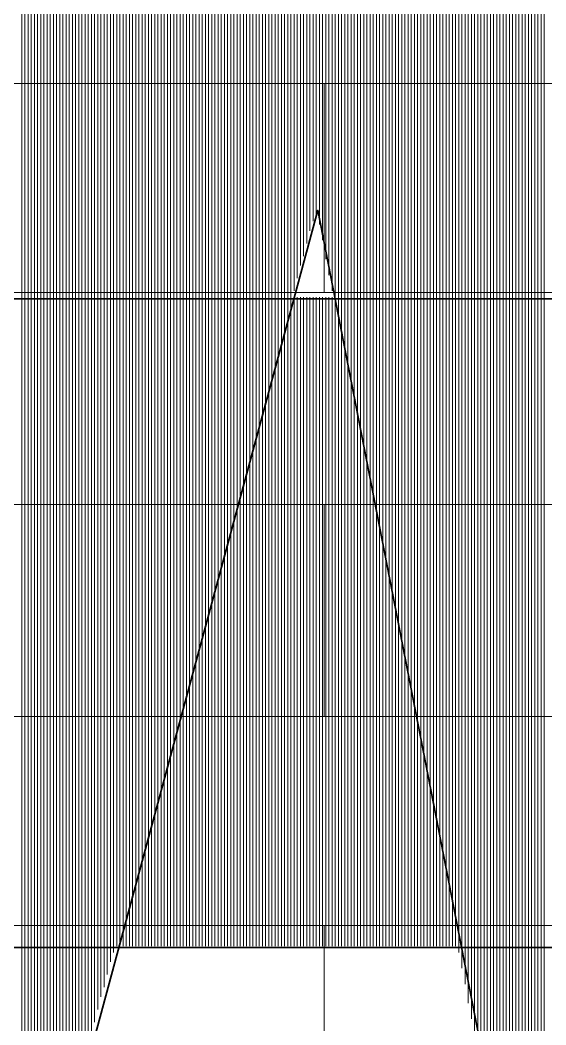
# Model space of a CAD drawing. Header units: inches. Extents: x 5 to 516, y -193 to 129.
# Drawn here: x 85.145 to 85.699, y -83.718 to -82.659 of the extents above; entities that cross this region are included whole.
import ezdxf

# ---------------------------------------------------------------- set-up
doc = ezdxf.new("R2010")
doc.units = ezdxf.units.IN
doc.header["$MEASUREMENT"] = 0
doc.layers.add('PDF4_Geometry', color=7, linetype='Continuous')

msp = doc.modelspace()

# ---------------------------------------------------------------- linework, layer by layer
at = {"layer": 'PDF4_Geometry', "lineweight": 35}
for points in [[(84.1087559, -83.886316), (83.5087558, -83.886316), (83.9287559, -81.8863158), (84.5620892, -81.8863158), (84.8820893, -83.1529826), (85.2054226, -81.8863158), (85.838756, -81.8863158), (86.2587561, -83.886316), (85.658756, -83.886316), (85.4587559, -82.8596493), (85.1820893, -83.886316), (84.5854226, -83.886316), (84.3087559, -82.8596493)], [(83.8754184, -83.6363167), (83.8754184, -82.9529833), (99.6120869, -82.9529833), (99.6120869, -83.6363167)]]:
    msp.add_lwpolyline(points, close=True, dxfattribs=at)
at = {"layer": 'PDF4_Geometry', "lineweight": 15}
for points in [[(85.200424, -83.7979846), (85.200424, -81.8879843), (85.200424, -83.7979846)], [(85.2037538, -83.787985), (85.2037538, -81.8846516), (85.2037538, -83.787985)], [(85.2070904, -83.7746522), (85.2070904, -81.884652), (85.2070904, -83.7746522)], [(85.2104202, -83.761316), (85.2104202, -81.8846492), (85.2104202, -83.761316)], [(85.2137568, -83.7513164), (85.2137568, -81.8846497), (85.2137568, -83.7513164)], [(85.2170866, -83.7379836), (85.2170866, -81.8846501), (85.2170866, -83.7379836)], [(85.2204232, -83.7246508), (85.2204232, -81.8846507), (85.2204232, -83.7246508)], [(85.223753, -83.7146512), (85.223753, -81.8846511), (85.223753, -83.7146512)], [(85.2270896, -83.701315), (85.2270896, -81.8846482), (85.2270896, -83.701315)], [(85.2304194, -83.6879822), (85.2304194, -81.8846488), (85.2304194, -83.6879822)], [(85.233756, -83.6779826), (85.233756, -81.8846492), (85.233756, -83.6779826)], [(85.2370858, -83.6646499), (85.2370858, -81.8846497), (85.2370858, -83.6646499)], [(85.2404224, -83.6513171), (85.2404224, -81.8846503), (85.2404224, -83.6513171)], [(85.2437522, -83.6413175), (85.2437522, -81.8846506), (85.2437522, -83.6413175)], [(85.2470888, -83.6279847), (85.2470888, -81.8846513), (85.2470888, -83.6279847)], [(85.2504186, -83.6146519), (85.2504186, -81.8846518), (85.2504186, -83.6146519)], [(85.2537551, -83.6046489), (85.2537551, -81.8846488), (85.2537551, -83.6046489)], [(85.2570917, -83.5913161), (85.2570917, -81.8846494), (85.2570917, -83.5913161)], [(85.2604215, -83.5779833), (85.2604215, -81.8846499), (85.2604215, -83.5779833)], [(85.2637514, -83.5679837), (85.2637514, -81.8846503), (85.2637514, -83.5679837)], [(85.2670879, -83.5546509), (85.2670879, -81.8846509), (85.2670879, -83.5546509)], [(85.2704245, -83.5413181), (85.2704245, -81.8846513), (85.2704245, -83.5413181)], [(85.2737543, -83.5313185), (85.2737543, -81.8846518), (85.2737543, -83.5313185)], [(85.2770841, -83.5179824), (85.2770841, -81.8846489), (85.2770841, -83.5179824)], [(85.2804207, -83.5046496), (85.2804207, -81.8846494), (85.2804207, -83.5046496)], [(85.2837573, -83.49465), (85.2837573, -81.8846499), (85.2837573, -83.49465)], [(85.2870871, -83.4813172), (85.2870871, -81.8846504), (85.2870871, -83.4813172)], [(85.2904237, -83.4679844), (85.2904237, -81.8846509), (85.2904237, -83.4679844)], [(85.2937535, -83.4579848), (85.2937535, -81.8846513), (85.2937535, -83.4579848)], [(85.2970901, -83.4446486), (85.2970901, -81.8846485), (85.2970901, -83.4446486)], [(85.3004199, -83.4313158), (85.3004199, -81.884649), (85.3004199, -83.4313158)], [(85.3037565, -83.4213162), (85.3037565, -81.8846494), (85.3037565, -83.4213162)], [(85.3070863, -83.4079834), (85.3070863, -81.88465), (85.3070863, -83.4079834)], [(85.3104229, -83.3946506), (85.3104229, -81.8846505), (85.3104229, -83.3946506)], [(85.3137527, -83.3846511), (85.3137527, -81.8846509), (85.3137527, -83.3846511)], [(85.3170893, -83.3713183), (85.3170893, -81.8846515), (85.3170893, -83.3713183)], [(85.3204191, -83.3579855), (85.3204191, -81.884652), (85.3204191, -83.3579855)], [(85.3237557, -83.3479825), (85.3237557, -81.884649), (85.3237557, -83.3479825)], [(85.3270855, -83.3346497), (85.3270855, -81.8846496), (85.3270855, -83.3346497)], [(85.3304221, -83.3213169), (85.3304221, -81.8846501), (85.3304221, -83.3213169)], [(85.3337519, -83.3113173), (85.3337519, -81.8846505), (85.3337519, -83.3113173)], [(85.3370885, -83.2979845), (85.3370885, -81.884651), (85.3370885, -83.2979845)], [(85.3404251, -83.2846483), (85.3404251, -81.8846482), (85.3404251, -83.2846483)], [(85.3437549, -83.2746521), (85.3437549, -81.884652), (85.3437549, -83.2746521)], [(85.3470847, -83.2613159), (85.3470847, -81.8846491), (85.3470847, -83.2613159)], [(85.3504213, -83.2479832), (85.3504213, -81.8846497), (85.3504213, -83.2479832)], [(85.3537579, -83.2379836), (85.3537579, -81.8846501), (85.3537579, -83.2379836)], [(85.3570877, -83.2246508), (85.3570877, -81.8846506), (85.3570877, -83.2246508)], [(85.3604175, -83.211318), (85.3604175, -81.8846513), (85.3604175, -83.211318)], [(85.3637541, -83.201315), (85.3637541, -81.8846482), (85.3637541, -83.201315)], [(85.3670907, -83.1879822), (85.3670907, -81.8846488), (85.3670907, -83.1879822)], [(85.3704205, -83.1746494), (85.3704205, -81.8846494), (85.3704205, -83.1746494)], [(85.3737571, -83.1646498), (85.3737571, -81.8846497), (85.3737571, -83.1646498)], [(85.3770869, -83.151317), (85.3770869, -81.8846503), (85.3770869, -83.151317)], [(85.3804235, -83.1379842), (85.3804235, -81.8846509), (85.3804235, -83.1379842)], [(85.3837533, -83.1279846), (85.3837533, -81.8846513), (85.3837533, -83.1279846)], [(85.3870898, -83.1146518), (85.3870898, -81.8846518), (85.3870898, -83.1146518)], [(85.3904197, -83.1013157), (85.3904197, -81.8846489), (85.3904197, -83.1013157)], [(85.3937562, -83.0913161), (85.3937562, -81.8846494), (85.3937562, -83.0913161)], [(85.3970861, -83.0779833), (85.3970861, -81.8846499), (85.3970861, -83.0779833)], [(85.4004226, -83.0646505), (85.4004226, -81.8846504), (85.4004226, -83.0646505)], [(85.4037524, -83.0546509), (85.4037524, -81.8846509), (85.4037524, -83.0546509)], [(85.407089, -83.0413181), (85.407089, -81.8846513), (85.407089, -83.0413181)], [(85.4104188, -83.0279819), (85.4104188, -81.8846485), (85.4104188, -83.0279819)], [(85.4137554, -83.0179823), (85.4137554, -81.8846489), (85.4137554, -83.0179823)], [(85.4170852, -83.0046495), (85.4170852, -81.8846494), (85.4170852, -83.0046495)], [(85.4204218, -82.9913167), (85.4204218, -81.88465), (85.4204218, -82.9913167)], [(85.4237584, -82.9813171), (85.4237584, -81.8846504), (85.4237584, -82.9813171)], [(85.4270882, -82.9679844), (85.4270882, -81.8846509), (85.4270882, -82.9679844)], [(85.430418, -82.9546516), (85.430418, -81.8846515), (85.430418, -82.9546516)], [(85.4337546, -82.9446486), (85.4337546, -81.8846485), (85.4337546, -82.9446486)], [(85.4370912, -82.9313158), (85.4370912, -81.884649), (85.4370912, -82.9313158)], [(85.440421, -82.917983), (85.440421, -81.8846496), (85.440421, -82.917983)], [(85.4437508, -82.9079834), (85.4437508, -81.88465), (85.4437508, -82.9079834)], [(85.4470874, -82.8946506), (85.4470874, -81.8846505), (85.4470874, -82.8946506)], [(85.450424, -82.8813178), (85.450424, -81.884651), (85.450424, -82.8813178)], [(85.4537538, -82.8713182), (85.4537538, -81.8846515), (85.4537538, -82.8713182)], [(85.4570904, -82.8646518), (85.4570904, -81.8846518), (85.4570904, -82.8646518)], [(85.4604202, -82.8746514), (85.4604202, -81.8846513), (85.4604202, -82.8746514)], [(85.4637568, -82.8913174), (85.4637568, -81.8846506), (85.4637568, -82.8913174)], [(85.4670866, -82.9113166), (85.4670866, -81.8846499), (85.4670866, -82.9113166)], [(85.4704232, -82.9279826), (85.4704232, -81.8846491), (85.4704232, -82.9279826)], [(85.473753, -82.9446486), (85.473753, -81.8846485), (85.473753, -82.9446486)], [(85.4770896, -82.961318), (85.4770896, -81.8846513), (85.4770896, -82.961318)], [(85.4804194, -82.9813171), (85.4804194, -81.8846504), (85.4804194, -82.9813171)], [(85.483756, -82.9979831), (85.483756, -81.8846497), (85.483756, -82.9979831)], [(85.4870858, -83.0146491), (85.4870858, -81.884649), (85.4870858, -83.0146491)], [(85.4904224, -83.0313185), (85.4904224, -81.8846518), (85.4904224, -83.0313185)], [(85.4937522, -83.0479845), (85.4937522, -81.884651), (85.4937522, -83.0479845)], [(85.4970888, -83.0679837), (85.4970888, -81.8846503), (85.4970888, -83.0679837)], [(85.5004186, -83.0846497), (85.5004186, -81.8846496), (85.5004186, -83.0846497)], [(85.5037552, -83.1013157), (85.5037552, -81.8846489), (85.5037552, -83.1013157)], [(85.5070918, -83.1179817), (85.5070918, -81.8846482), (85.5070918, -83.1179817)], [(85.5104216, -83.1379842), (85.5104216, -81.8846509), (85.5104216, -83.1379842)], [(85.5137514, -83.1546502), (85.5137514, -81.8846501), (85.5137514, -83.1546502)], [(85.517088, -83.1713162), (85.517088, -81.8846494), (85.517088, -83.1713162)], [(85.5204245, -83.1879822), (85.5204245, -81.8846488), (85.5204245, -83.1879822)], [(85.5237544, -83.2046516), (85.5237544, -81.8846515), (85.5237544, -83.2046516)], [(85.5270842, -83.2246508), (85.5270842, -81.8846506), (85.5270842, -83.2246508)], [(85.5304208, -83.2413168), (85.5304208, -81.88465), (85.5304208, -83.2413168)], [(85.5337573, -83.2579828), (85.5337573, -81.8846494), (85.5337573, -83.2579828)], [(85.5370871, -83.2746521), (85.5370871, -81.884652), (85.5370871, -83.2746521)], [(85.5404237, -83.2946513), (85.5404237, -81.8846513), (85.5404237, -83.2946513)], [(85.5437535, -83.3113173), (85.5437535, -81.8846505), (85.5437535, -83.3113173)], [(85.5470901, -83.3279833), (85.5470901, -81.8846499), (85.5470901, -83.3279833)], [(85.5504199, -83.3446493), (85.5504199, -81.8846491), (85.5504199, -83.3446493)], [(85.5537565, -83.3613153), (85.5537565, -81.8846485), (85.5537565, -83.3613153)], [(85.5570863, -83.3813179), (85.5570863, -81.884651), (85.5570863, -83.3813179)], [(85.5604229, -83.3979838), (85.5604229, -81.8846504), (85.5604229, -83.3979838)], [(85.5637527, -83.4146498), (85.5637527, -81.8846497), (85.5637527, -83.4146498)], [(85.5670893, -83.4313158), (85.5670893, -81.884649), (85.5670893, -83.4313158)], [(85.5704191, -83.4479852), (85.5704191, -81.8846518), (85.5704191, -83.4479852)], [(85.5737557, -83.4679844), (85.5737557, -81.8846509), (85.5737557, -83.4679844)], [(85.5770855, -83.4846504), (85.5770855, -81.8846503), (85.5770855, -83.4846504)], [(85.5804221, -83.5013164), (85.5804221, -81.8846496), (85.5804221, -83.5013164)], [(85.5837519, -83.5179824), (85.5837519, -81.8846489), (85.5837519, -83.5179824)], [(85.5870885, -83.5379849), (85.5870885, -81.8846515), (85.5870885, -83.5379849)], [(85.5904251, -83.5546509), (85.5904251, -81.8846509), (85.5904251, -83.5546509)], [(85.5937549, -83.5713169), (85.5937549, -81.8846501), (85.5937549, -83.5713169)], [(85.5970847, -83.5879829), (85.5970847, -81.8846494), (85.5970847, -83.5879829)], [(85.6004213, -83.6046489), (85.6004213, -81.8846488), (85.6004213, -83.6046489)], [(85.6037579, -83.6246515), (85.6037579, -81.8846513), (85.6037579, -83.6246515)], [(85.6070877, -83.6413175), (85.6070877, -81.8846506), (85.6070877, -83.6413175)], [(85.6104175, -83.6579835), (85.6104175, -81.88465), (85.6104175, -83.6579835)], [(85.6137541, -83.6746495), (85.6137541, -81.8846493), (85.6137541, -83.6746495)], [(85.6170907, -83.6946486), (85.6170907, -81.8846484), (85.6170907, -83.6946486)], [(85.6204205, -83.711318), (85.6204205, -81.8846512), (85.6204205, -83.711318)], [(85.6237571, -83.727984), (85.6237571, -81.8846505), (85.6237571, -83.727984)], [(85.6270869, -83.74465), (85.6270869, -81.8846499), (85.6270869, -83.74465)], [(85.6304235, -83.761316), (85.6304235, -81.8846492), (85.6304235, -83.761316)], [(85.6337533, -83.7813186), (85.6337533, -81.8846518), (85.6337533, -83.7813186)], [(85.6370899, -83.7979846), (85.6370899, -81.8846511), (85.6370899, -83.7979846)], [(85.6404197, -83.8146505), (85.6404197, -81.8846503), (85.6404197, -83.8146505)], [(85.6437563, -83.8313165), (85.6437563, -81.8846497), (85.6437563, -83.8313165)], [(85.6470861, -83.8513157), (85.6470861, -81.8846488), (85.6470861, -83.8513157)], [(85.6504227, -83.8679817), (85.6504227, -81.8846482), (85.6504227, -83.8679817)], [(85.6537525, -83.8746515), (85.6537525, -81.8846513), (85.6537525, -83.8746515)], [(85.6570891, -83.8846511), (85.6570891, -81.8846509), (85.6570891, -83.8846511)], [(85.6604189, -83.8846511), (85.6604189, -81.8846509), (85.6604189, -83.8846511)], [(85.6637555, -83.8846511), (85.6637555, -81.8846509), (85.6637555, -83.8846511)], [(85.6670853, -83.8846511), (85.6670853, -81.8846509), (85.6670853, -83.8846511)], [(85.6704218, -83.8846511), (85.6704218, -81.8846509), (85.6704218, -83.8846511)], [(85.6737584, -83.8846511), (85.6737584, -81.8846509), (85.6737584, -83.8846511)], [(85.6770882, -83.8846511), (85.6770882, -81.8846509), (85.6770882, -83.8846511)], [(85.6804181, -83.8846511), (85.6804181, -81.8846509), (85.6804181, -83.8846511)], [(85.6837546, -83.8846511), (85.6837546, -81.8846509), (85.6837546, -83.8846511)], [(85.6870912, -83.8846511), (85.6870912, -81.8846509), (85.6870912, -83.8846511)], [(85.690421, -83.8846511), (85.690421, -81.8846509), (85.690421, -83.8846511)], [(85.6937508, -83.8846511), (85.6937508, -81.8846509), (85.6937508, -83.8846511)], [(85.6970874, -83.8846511), (85.6970874, -81.8846509), (85.6970874, -83.8846511)], [(85.1970874, -83.8113173), (85.1970874, -81.8946505), (85.1970874, -83.8113173)], [(85.1937508, -83.8246501), (85.1937508, -81.9079833), (85.1937508, -83.8246501)], [(85.190421, -83.8346497), (85.190421, -81.9213163), (85.190421, -83.8346497)], [(85.1870912, -83.8479825), (85.1870912, -81.9346491), (85.1870912, -83.8479825)], [(85.1837546, -83.8613153), (85.1837546, -81.9479819), (85.1837546, -83.8613153)], [(85.180418, -83.8713183), (85.180418, -81.9613181), (85.180418, -83.8713183)], [(85.1770882, -83.8846511), (85.1770882, -81.9746509), (85.1770882, -83.8846511)], [(85.1737584, -83.8846511), (85.1737584, -81.9879843), (85.1737584, -83.8846511)], [(85.1704218, -83.8846511), (85.1704218, -82.0013175), (85.1704218, -83.8846511)], [(85.1670852, -83.8846511), (85.1670852, -82.0146509), (85.1670852, -83.8846511)], [(85.1637554, -83.8846511), (85.1637554, -82.0279844), (85.1637554, -83.8846511)], [(85.1604188, -83.8846511), (85.1604188, -82.0413176), (85.1604188, -83.8846511)], [(85.157089, -83.8846511), (85.157089, -82.054651), (85.157089, -83.8846511)], [(85.1537524, -83.8846511), (85.1537524, -82.0679842), (85.1537524, -83.8846511)], [(85.1504226, -83.8846511), (85.1504226, -82.0813177), (85.1504226, -83.8846511)], [(85.147086, -83.8846511), (85.147086, -82.0946509), (85.147086, -83.8846511)], [(85.147086, -83.6346511), (85.147086, -82.9513177), (85.147086, -83.6346511)], [(85.1504226, -83.6346511), (85.1504226, -82.9513177), (85.1504226, -83.6346511)], [(85.1537524, -83.6346511), (85.1537524, -82.9513177), (85.1537524, -83.6346511)], [(85.157089, -83.6346511), (85.157089, -82.9513177), (85.157089, -83.6346511)], [(85.1604188, -83.6346511), (85.1604188, -82.9513177), (85.1604188, -83.6346511)], [(85.1637554, -83.6346511), (85.1637554, -82.9513177), (85.1637554, -83.6346511)], [(85.1670852, -83.6346511), (85.1670852, -82.9513177), (85.1670852, -83.6346511)], [(85.1704218, -83.6346511), (85.1704218, -82.9513177), (85.1704218, -83.6346511)], [(85.1737584, -83.6346511), (85.1737584, -82.9513177), (85.1737584, -83.6346511)], [(85.1770882, -83.6346511), (85.1770882, -82.9513177), (85.1770882, -83.6346511)], [(85.180418, -83.6346511), (85.180418, -82.9513177), (85.180418, -83.6346511)], [(85.1837546, -83.6346511), (85.1837546, -82.9513177), (85.1837546, -83.6346511)], [(85.1870912, -83.6346511), (85.1870912, -82.9513177), (85.1870912, -83.6346511)], [(85.190421, -83.6346511), (85.190421, -82.9513177), (85.190421, -83.6346511)], [(85.1937508, -83.6346511), (85.1937508, -82.9513177), (85.1937508, -83.6346511)], [(85.1970874, -83.6346511), (85.1970874, -82.9513177), (85.1970874, -83.6346511)], [(85.200424, -83.6346511), (85.200424, -82.9513177), (85.200424, -83.6346511)], [(85.2037538, -83.6346511), (85.2037538, -82.9513177), (85.2037538, -83.6346511)], [(85.2070904, -83.6346511), (85.2070904, -82.9513177), (85.2070904, -83.6346511)], [(85.2104202, -83.6346511), (85.2104202, -82.9513177), (85.2104202, -83.6346511)], [(85.2137568, -83.6346511), (85.2137568, -82.9513177), (85.2137568, -83.6346511)], [(85.2170866, -83.6346511), (85.2170866, -82.9513177), (85.2170866, -83.6346511)], [(85.2204232, -83.6346511), (85.2204232, -82.9513177), (85.2204232, -83.6346511)], [(85.223753, -83.6346511), (85.223753, -82.9513177), (85.223753, -83.6346511)], [(85.2270896, -83.6346511), (85.2270896, -82.9513177), (85.2270896, -83.6346511)], [(85.2304194, -83.6346511), (85.2304194, -82.9513177), (85.2304194, -83.6346511)], [(85.233756, -83.6346511), (85.233756, -82.9513177), (85.233756, -83.6346511)], [(85.2370858, -83.6346511), (85.2370858, -82.9513177), (85.2370858, -83.6346511)], [(85.2404224, -83.6346511), (85.2404224, -82.9513177), (85.2404224, -83.6346511)], [(85.2437522, -83.6346511), (85.2437522, -82.9513177), (85.2437522, -83.6346511)], [(85.2470888, -83.6346511), (85.2470888, -82.9513177), (85.2470888, -83.6346511)], [(85.2504186, -83.6346511), (85.2504186, -82.9513177), (85.2504186, -83.6346511)], [(85.2537551, -83.6346511), (85.2537551, -82.9513177), (85.2537551, -83.6346511)], [(85.2570917, -83.6346511), (85.2570917, -82.9513177), (85.2570917, -83.6346511)], [(85.2604215, -83.6346511), (85.2604215, -82.9513177), (85.2604215, -83.6346511)], [(85.2637514, -83.6346511), (85.2637514, -82.9513177), (85.2637514, -83.6346511)], [(85.2670879, -83.6346511), (85.2670879, -82.9513177), (85.2670879, -83.6346511)], [(85.2704245, -83.6346511), (85.2704245, -82.9513177), (85.2704245, -83.6346511)], [(85.2737543, -83.6346511), (85.2737543, -82.9513177), (85.2737543, -83.6346511)], [(85.2770841, -83.6346511), (85.2770841, -82.9513177), (85.2770841, -83.6346511)], [(85.2804207, -83.6346511), (85.2804207, -82.9513177), (85.2804207, -83.6346511)], [(85.2837573, -83.6346511), (85.2837573, -82.9513177), (85.2837573, -83.6346511)], [(85.2870871, -83.6346511), (85.2870871, -82.9513177), (85.2870871, -83.6346511)], [(85.2904237, -83.6346511), (85.2904237, -82.9513177), (85.2904237, -83.6346511)], [(85.2937535, -83.6346511), (85.2937535, -82.9513177), (85.2937535, -83.6346511)], [(85.2970901, -83.6346511), (85.2970901, -82.9513177), (85.2970901, -83.6346511)], [(85.3004199, -83.6346511), (85.3004199, -82.9513177), (85.3004199, -83.6346511)], [(85.3037565, -83.6346511), (85.3037565, -82.9513177), (85.3037565, -83.6346511)], [(85.3070863, -83.6346511), (85.3070863, -82.9513177), (85.3070863, -83.6346511)], [(85.3104229, -83.6346511), (85.3104229, -82.9513177), (85.3104229, -83.6346511)], [(85.3137527, -83.6346511), (85.3137527, -82.9513177), (85.3137527, -83.6346511)], [(85.3170893, -83.6346511), (85.3170893, -82.9513177), (85.3170893, -83.6346511)], [(85.3204191, -83.6346511), (85.3204191, -82.9513177), (85.3204191, -83.6346511)], [(85.3237557, -83.6346511), (85.3237557, -82.9513177), (85.3237557, -83.6346511)], [(85.3270855, -83.6346511), (85.3270855, -82.9513177), (85.3270855, -83.6346511)], [(85.3304221, -83.6346511), (85.3304221, -82.9513177), (85.3304221, -83.6346511)], [(85.3337519, -83.6346511), (85.3337519, -82.9513177), (85.3337519, -83.6346511)], [(85.3370885, -83.6346511), (85.3370885, -82.9513177), (85.3370885, -83.6346511)], [(85.3404251, -83.6346511), (85.3404251, -82.9513177), (85.3404251, -83.6346511)], [(85.3437549, -83.6346511), (85.3437549, -82.9513177), (85.3437549, -83.6346511)], [(85.3470847, -83.6346511), (85.3470847, -82.9513177), (85.3470847, -83.6346511)], [(85.3504213, -83.6346511), (85.3504213, -82.9513177), (85.3504213, -83.6346511)], [(85.3537579, -83.6346511), (85.3537579, -82.9513177), (85.3537579, -83.6346511)], [(85.3570877, -83.6346511), (85.3570877, -82.9513177), (85.3570877, -83.6346511)], [(85.3604175, -83.6346511), (85.3604175, -82.9513177), (85.3604175, -83.6346511)], [(85.3637541, -83.6346511), (85.3637541, -82.9513177), (85.3637541, -83.6346511)], [(85.3670907, -83.6346511), (85.3670907, -82.9513177), (85.3670907, -83.6346511)], [(85.3704205, -83.6346511), (85.3704205, -82.9513177), (85.3704205, -83.6346511)], [(85.3737571, -83.6346511), (85.3737571, -82.9513177), (85.3737571, -83.6346511)], [(85.3770869, -83.6346511), (85.3770869, -82.9513177), (85.3770869, -83.6346511)], [(85.3804235, -83.6346511), (85.3804235, -82.9513177), (85.3804235, -83.6346511)], [(85.3837533, -83.6346511), (85.3837533, -82.9513177), (85.3837533, -83.6346511)], [(85.3870898, -83.6346511), (85.3870898, -82.9513177), (85.3870898, -83.6346511)], [(85.3904197, -83.6346511), (85.3904197, -82.9513177), (85.3904197, -83.6346511)], [(85.3937562, -83.6346511), (85.3937562, -82.9513177), (85.3937562, -83.6346511)], [(85.3970861, -83.6346511), (85.3970861, -82.9513177), (85.3970861, -83.6346511)], [(85.4004226, -83.6346511), (85.4004226, -82.9513177), (85.4004226, -83.6346511)], [(85.4037524, -83.6346511), (85.4037524, -82.9513177), (85.4037524, -83.6346511)], [(85.407089, -83.6346511), (85.407089, -82.9513177), (85.407089, -83.6346511)], [(85.4104188, -83.6346511), (85.4104188, -82.9513177), (85.4104188, -83.6346511)], [(85.4137554, -83.6346511), (85.4137554, -82.9513177), (85.4137554, -83.6346511)], [(85.4170852, -83.6346511), (85.4170852, -82.9513177), (85.4170852, -83.6346511)], [(85.4204218, -83.6346511), (85.4204218, -82.9513177), (85.4204218, -83.6346511)], [(85.4237584, -83.6346511), (85.4237584, -82.9513177), (85.4237584, -83.6346511)], [(85.4270882, -83.6346511), (85.4270882, -82.9513177), (85.4270882, -83.6346511)], [(85.430418, -83.6346511), (85.430418, -82.9513177), (85.430418, -83.6346511)], [(85.4337546, -83.6346511), (85.4337546, -82.9513177), (85.4337546, -83.6346511)], [(85.4370912, -83.6346511), (85.4370912, -82.9513177), (85.4370912, -83.6346511)], [(85.440421, -83.6346511), (85.440421, -82.9513177), (85.440421, -83.6346511)], [(85.4437508, -83.6346511), (85.4437508, -82.9513177), (85.4437508, -83.6346511)], [(85.4470874, -83.6346511), (85.4470874, -82.9513177), (85.4470874, -83.6346511)], [(85.450424, -83.6346511), (85.450424, -82.9513177), (85.450424, -83.6346511)], [(85.4537538, -83.6346511), (85.4537538, -82.9513177), (85.4537538, -83.6346511)], [(85.4570904, -83.6346511), (85.4570904, -82.9513177), (85.4570904, -83.6346511)], [(85.4604202, -83.6346511), (85.4604202, -82.9513177), (85.4604202, -83.6346511)], [(85.4637568, -83.6346511), (85.4637568, -82.9513177), (85.4637568, -83.6346511)], [(85.4670866, -83.6346511), (85.4670866, -82.9513177), (85.4670866, -83.6346511)], [(85.4704232, -83.6346511), (85.4704232, -82.9513177), (85.4704232, -83.6346511)], [(85.473753, -83.6346511), (85.473753, -82.9513177), (85.473753, -83.6346511)], [(85.4770896, -83.6346511), (85.4770896, -82.9513177), (85.4770896, -83.6346511)], [(85.4804194, -83.6346511), (85.4804194, -82.9513177), (85.4804194, -83.6346511)], [(85.483756, -83.6346511), (85.483756, -82.9513177), (85.483756, -83.6346511)], [(85.4870858, -83.6346511), (85.4870858, -82.9513177), (85.4870858, -83.6346511)], [(85.4904224, -83.6346511), (85.4904224, -82.9513177), (85.4904224, -83.6346511)], [(85.4937522, -83.6346511), (85.4937522, -82.9513177), (85.4937522, -83.6346511)], [(85.4970888, -83.6346511), (85.4970888, -82.9513177), (85.4970888, -83.6346511)], [(85.5004186, -83.6346511), (85.5004186, -82.9513177), (85.5004186, -83.6346511)], [(85.5037552, -83.6346511), (85.5037552, -82.9513177), (85.5037552, -83.6346511)], [(85.5070918, -83.6346511), (85.5070918, -82.9513177), (85.5070918, -83.6346511)], [(85.5104216, -83.6346511), (85.5104216, -82.9513177), (85.5104216, -83.6346511)], [(85.5137514, -83.6346511), (85.5137514, -82.9513177), (85.5137514, -83.6346511)], [(85.517088, -83.6346511), (85.517088, -82.9513177), (85.517088, -83.6346511)], [(85.5204245, -83.6346511), (85.5204245, -82.9513177), (85.5204245, -83.6346511)], [(85.5237544, -83.6346511), (85.5237544, -82.9513177), (85.5237544, -83.6346511)], [(85.5270842, -83.6346511), (85.5270842, -82.9513177), (85.5270842, -83.6346511)], [(85.5304208, -83.6346511), (85.5304208, -82.9513177), (85.5304208, -83.6346511)], [(85.5337573, -83.6346511), (85.5337573, -82.9513177), (85.5337573, -83.6346511)], [(85.5370871, -83.6346511), (85.5370871, -82.9513177), (85.5370871, -83.6346511)], [(85.5404237, -83.6346511), (85.5404237, -82.9513177), (85.5404237, -83.6346511)], [(85.5437535, -83.6346511), (85.5437535, -82.9513177), (85.5437535, -83.6346511)], [(85.5470901, -83.6346511), (85.5470901, -82.9513177), (85.5470901, -83.6346511)], [(85.5504199, -83.6346511), (85.5504199, -82.9513177), (85.5504199, -83.6346511)], [(85.5537565, -83.6346511), (85.5537565, -82.9513177), (85.5537565, -83.6346511)], [(85.5570863, -83.6346511), (85.5570863, -82.9513177), (85.5570863, -83.6346511)], [(85.5604229, -83.6346511), (85.5604229, -82.9513177), (85.5604229, -83.6346511)], [(85.5637527, -83.6346511), (85.5637527, -82.9513177), (85.5637527, -83.6346511)], [(85.5670893, -83.6346511), (85.5670893, -82.9513177), (85.5670893, -83.6346511)], [(85.5704191, -83.6346511), (85.5704191, -82.9513177), (85.5704191, -83.6346511)], [(85.5737557, -83.6346511), (85.5737557, -82.9513177), (85.5737557, -83.6346511)], [(85.5770855, -83.6346511), (85.5770855, -82.9513177), (85.5770855, -83.6346511)], [(85.5804221, -83.6346511), (85.5804221, -82.9513177), (85.5804221, -83.6346511)], [(85.5837519, -83.6346511), (85.5837519, -82.9513177), (85.5837519, -83.6346511)], [(85.5870885, -83.6346511), (85.5870885, -82.9513177), (85.5870885, -83.6346511)], [(85.5904251, -83.6346511), (85.5904251, -82.9513177), (85.5904251, -83.6346511)], [(85.5937549, -83.6346511), (85.5937549, -82.9513177), (85.5937549, -83.6346511)], [(85.5970847, -83.6346511), (85.5970847, -82.9513177), (85.5970847, -83.6346511)], [(85.6004213, -83.6346511), (85.6004213, -82.9513177), (85.6004213, -83.6346511)], [(85.6037579, -83.6346511), (85.6037579, -82.9513177), (85.6037579, -83.6346511)], [(85.6070877, -83.6346511), (85.6070877, -82.9513177), (85.6070877, -83.6346511)], [(85.6104175, -83.6346511), (85.6104175, -82.9513177), (85.6104175, -83.6346511)], [(85.6137541, -83.6346511), (85.6137541, -82.9513177), (85.6137541, -83.6346511)], [(85.6170907, -83.6346511), (85.6170907, -82.9513177), (85.6170907, -83.6346511)], [(85.6204205, -83.6346511), (85.6204205, -82.9513177), (85.6204205, -83.6346511)], [(85.6237571, -83.6346511), (85.6237571, -82.9513177), (85.6237571, -83.6346511)], [(85.6270869, -83.6346511), (85.6270869, -82.9513177), (85.6270869, -83.6346511)], [(85.6304235, -83.6346511), (85.6304235, -82.9513177), (85.6304235, -83.6346511)], [(85.6337533, -83.6346511), (85.6337533, -82.9513177), (85.6337533, -83.6346511)], [(85.6370899, -83.6346511), (85.6370899, -82.9513177), (85.6370899, -83.6346511)], [(85.6404197, -83.6346511), (85.6404197, -82.9513177), (85.6404197, -83.6346511)], [(85.6437563, -83.6346511), (85.6437563, -82.9513177), (85.6437563, -83.6346511)], [(85.6470861, -83.6346511), (85.6470861, -82.9513177), (85.6470861, -83.6346511)], [(85.6504227, -83.6346511), (85.6504227, -82.9513177), (85.6504227, -83.6346511)], [(85.6537525, -83.6346511), (85.6537525, -82.9513177), (85.6537525, -83.6346511)], [(85.6570891, -83.6346511), (85.6570891, -82.9513177), (85.6570891, -83.6346511)], [(85.6604189, -83.6346511), (85.6604189, -82.9513177), (85.6604189, -83.6346511)], [(85.6637555, -83.6346511), (85.6637555, -82.9513177), (85.6637555, -83.6346511)], [(85.6670853, -83.6346511), (85.6670853, -82.9513177), (85.6670853, -83.6346511)], [(85.6704218, -83.6346511), (85.6704218, -82.9513177), (85.6704218, -83.6346511)], [(85.6737584, -83.6346511), (85.6737584, -82.9513177), (85.6737584, -83.6346511)], [(85.6770882, -83.6346511), (85.6770882, -82.9513177), (85.6770882, -83.6346511)], [(85.6804181, -83.6346511), (85.6804181, -82.9513177), (85.6804181, -83.6346511)], [(85.6837546, -83.6346511), (85.6837546, -82.9513177), (85.6837546, -83.6346511)], [(85.6870912, -83.6346511), (85.6870912, -82.9513177), (85.6870912, -83.6346511)], [(85.690421, -83.6346511), (85.690421, -82.9513177), (85.690421, -83.6346511)], [(85.6937508, -83.6346511), (85.6937508, -82.9513177), (85.6937508, -83.6346511)], [(85.6970874, -83.6346511), (85.6970874, -82.9513177), (85.6970874, -83.6346511)]]:
    msp.add_lwpolyline(points, close=True, dxfattribs=at)
for points in [[(78.672093, -82.7263156), (90.7987622, -82.7263156), (96.6354292, -82.7263156), (105.0054318, -82.7263156)], [(85.4654285, -82.9463156), (85.4654285, -82.7263156)], [(78.672093, -82.9463156), (90.7987622, -82.9463156), (96.6354292, -82.9463156), (105.0054318, -82.9463156)], [(78.672093, -83.169649), (90.7987622, -83.169649), (96.6354292, -83.169649), (105.0054318, -83.169649)], [(85.4654285, -83.3929824), (85.4654285, -83.169649)], [(78.672093, -83.3929824), (90.7987622, -83.3929824), (96.6354292, -83.3929824), (105.0054318, -83.3929824)], [(78.672093, -83.6129823), (90.7987622, -83.6129823), (96.6354292, -83.6129823), (105.0054318, -83.6129823)], [(85.4654285, -83.8363159), (85.4654285, -83.6129823)]]:
    msp.add_lwpolyline(points, dxfattribs=at)

doc.saveas('drawing.dxf')
